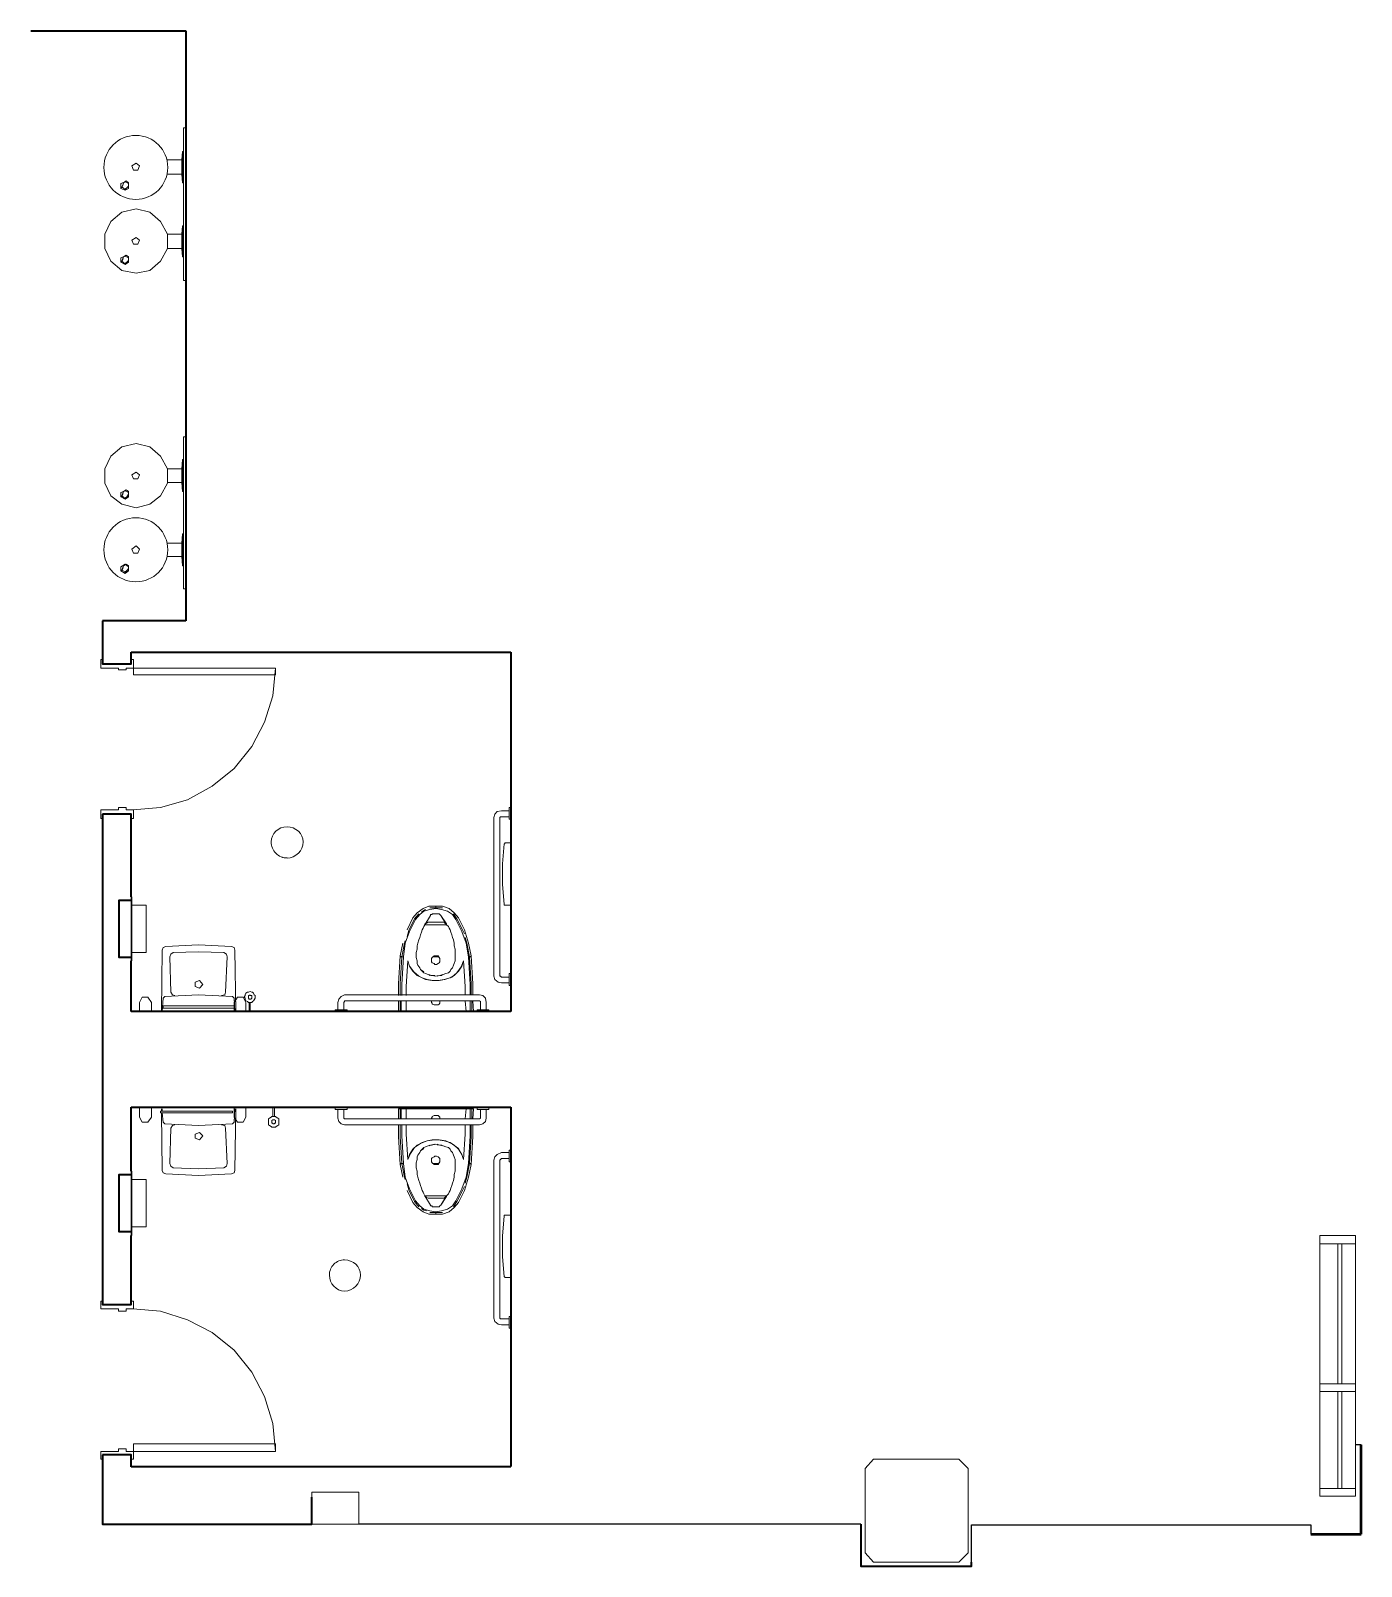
# Model space of a CAD drawing. Header units: inches. Extents: x 41 to 295, y 38 to 271.
# Drawn here: x 84.64 to 112.68, y 130.74 to 163.08 of the extents above; entities that cross this region are included whole.
import ezdxf

# ---------------------------------------------------------------- set-up
doc = ezdxf.new("R2010")
doc.units = ezdxf.units.IN
doc.header["$MEASUREMENT"] = 0

msp = doc.modelspace()

# ---------------------------------------------------------------- linework, layer by layer
for p, q in [((112.675, 133.298), (112.551, 133.298)), ((102.133, 131.627), (91.556, 131.627)), ((104.462, 130.827), (104.462, 131.609)), ((104.462, 131.609), (111.609, 131.609)), ((111.609, 131.609), (111.609, 131.413))]:
    msp.add_line(p, q)
at = {"color": 7, "lineweight": 35}
for points in [[(84.64, 163.076), (87.911, 163.076)], [(87.911, 163.076), (87.911, 150.649)], [(86.151, 150.649), (86.151, 149.742), (86.756, 149.742), (86.756, 149.991)], [(86.756, 150.649), (86.204, 150.649), (86.151, 150.649)], [(87.911, 150.649), (86.756, 150.649)], [(86.756, 149.991), (94.755, 149.991)], [(94.756, 149.991), (94.756, 142.418)], [(86.151, 146.578), (86.151, 136.249), (86.756, 136.249), (86.756, 137.707)], [(86.756, 144.836), (86.756, 146.578), (86.151, 146.578)], [(86.756, 143.555), (86.507, 143.555), (86.507, 144.764), (86.756, 144.764)], [(86.756, 142.418), (86.756, 143.485)], [(94.756, 142.418), (86.756, 142.418)], [(86.756, 140.409), (94.755, 140.409)], [(86.756, 139.058), (86.756, 140.409)], [(94.756, 140.409), (94.756, 132.836)], [(86.756, 137.778), (86.507, 137.778), (86.507, 138.987), (86.756, 138.987)], [(86.151, 133.084), (86.151, 132.196)], [(86.756, 132.835), (86.756, 133.084), (86.151, 133.084)], [(94.756, 132.835), (86.756, 132.835)], [(86.151, 132.196), (86.151, 131.68), (86.151, 131.627), (90.56, 131.627), (90.56, 132.196)], [(102.133, 131.627), (102.133, 130.738), (102.169, 130.738), (102.222, 130.738)], [(102.222, 130.738), (104.462, 130.738), (104.462, 130.773), (104.462, 130.827)]]:
    msp.add_lwpolyline(points, dxfattribs=at)
at = {"color": 7, "lineweight": 9}
for points in [[(87.858, 161.031), (87.911, 161.031)], [(87.858, 157.813), (87.858, 161.031)], [(87.822, 160.356), (87.84, 160.533), (87.858, 160.533)], [(87.84, 160.533), (87.84, 159.875), (87.858, 159.875)], [(87.822, 160.053), (87.822, 160.356), (87.52, 160.356)], [(86.596, 159.875), (86.578, 159.822), (86.56, 159.769)], [(86.596, 159.858), (86.56, 159.787), (86.631, 159.733), (86.702, 159.804), (86.667, 159.769), (86.613, 159.733)], [(86.702, 159.804), (86.702, 159.875), (86.649, 159.911), (86.596, 159.875)], [(87.84, 159.875), (87.822, 160.053), (87.52, 160.053)], [(87.911, 159.573), (87.911, 159.573)], [(87.822, 158.489), (87.822, 158.791), (87.52, 158.791)], [(87.822, 158.791), (87.84, 158.969), (87.858, 158.969)], [(87.84, 158.969), (87.84, 158.311), (87.858, 158.311)], [(87.84, 158.311), (87.822, 158.489), (87.52, 158.489)], [(86.56, 158.204), (86.578, 158.258), (86.596, 158.311), (86.56, 158.222), (86.631, 158.169), (86.702, 158.24), (86.667, 158.204), (86.613, 158.169)], [(86.702, 158.24), (86.702, 158.311), (86.649, 158.347), (86.596, 158.311)], [(87.911, 157.813), (87.858, 157.813)], [(87.858, 154.524), (87.911, 154.524)], [(87.858, 151.324), (87.858, 154.524)], [(87.822, 153.849), (87.84, 154.044), (87.858, 154.044)], [(87.84, 154.044), (87.84, 153.369), (87.858, 153.369)], [(87.822, 153.564), (87.822, 153.849), (87.52, 153.849)], [(86.56, 153.262), (86.578, 153.316), (86.596, 153.369), (86.56, 153.28), (86.631, 153.227), (86.702, 153.298)], [(86.596, 153.369), (86.649, 153.404), (86.702, 153.369), (86.702, 153.316), (86.667, 153.262), (86.613, 153.227)], [(87.84, 153.369), (87.822, 153.564), (87.52, 153.564)], [(87.822, 152.285), (87.84, 152.48), (87.858, 152.48)], [(87.84, 152.48), (87.84, 151.804), (87.858, 151.804)], [(87.822, 152), (87.822, 152.285), (87.52, 152.285)], [(87.84, 151.804), (87.822, 152), (87.52, 152)], [(86.56, 151.698), (86.578, 151.751), (86.596, 151.804), (86.56, 151.716), (86.631, 151.68), (86.702, 151.733)], [(86.596, 151.804), (86.649, 151.84), (86.702, 151.804), (86.702, 151.751), (86.667, 151.698), (86.613, 151.662)], [(87.911, 151.324), (87.858, 151.324)], [(89.795, 149.653), (89.742, 149.067), (89.565, 148.516), (89.298, 148), (88.924, 147.538), (88.462, 147.165), (87.947, 146.88), (87.378, 146.72), (86.791, 146.667)], [(94.56, 146.649), (94.471, 146.631), (94.418, 146.578), (94.4, 146.507)], [(94.4, 146.507), (94.4, 143.165)], [(94.524, 146.507), (94.542, 146.524), (94.56, 146.524)], [(94.524, 143.165), (94.524, 146.507)], [(94.72, 146.649), (94.56, 146.649)], [(94.56, 146.524), (94.72, 146.524)], [(94.72, 146.649), (94.72, 146.684), (94.72, 146.702), (94.72, 146.72), (94.72, 146.702), (94.72, 146.684), (94.72, 146.649), (94.72, 146.613), (94.72, 146.596), (94.72, 146.56), (94.72, 146.524), (94.72, 146.507), (94.72, 146.489), (94.72, 146.471), (94.755, 146.471)], [(94.756, 146.72), (94.72, 146.72)], [(94.72, 146.524), (94.72, 146.507), (94.72, 146.489), (94.72, 146.471)], [(94.756, 146.702), (94.756, 146.684), (94.756, 146.649), (94.756, 146.613), (94.756, 146.596), (94.756, 146.56), (94.756, 146.524), (94.756, 146.507), (94.756, 146.489), (94.756, 146.471)], [(94.756, 146.471), (94.756, 146.24)], [(94.756, 144.658), (94.756, 145.973), (94.756, 146.08)], [(94.756, 146.08), (94.756, 145.973)], [(87.058, 144.658), (87.076, 144.658), (87.076, 144.64), (87.076, 143.68), (87.076, 143.662), (87.058, 143.662), (86.773, 143.662)], [(86.773, 144.658), (87.058, 144.658)], [(92.693, 144.391), (92.782, 144.498), (92.907, 144.587), (93.031, 144.64), (93.173, 144.64), (93.173, 144.604)], [(93.173, 144.587), (93.049, 144.569), (92.924, 144.533), (92.836, 144.462), (92.747, 144.356)], [(92.96, 144.569), (92.924, 144.551), (92.871, 144.516)], [(93.173, 144.604), (93.049, 144.604)], [(93.653, 144.391), (93.564, 144.498), (93.458, 144.587), (93.316, 144.64), (93.173, 144.64)], [(93.316, 144.604), (93.173, 144.604), (93.173, 144.587)], [(93.6, 144.356), (93.529, 144.462), (93.422, 144.533), (93.298, 144.569), (93.173, 144.587)], [(92.747, 144.356), (92.622, 144.107), (92.533, 143.858), (92.498, 143.573)], [(92.693, 144.391), (92.569, 144.142)], [(92.729, 144.373), (92.604, 144.124), (92.569, 144)], [(92.818, 144.48), (92.729, 144.373)], [(93.067, 144.444), (92.942, 144.249), (92.96, 144.249)], [(92.942, 144.249), (92.942, 144.267)], [(92.96, 144.249), (92.942, 144.249)], [(92.96, 144.249), (92.996, 144.249), (93.049, 144.249), (93.102, 144.249), (93.173, 144.249), (93.244, 144.249), (93.316, 144.249), (93.369, 144.249), (93.404, 144.249), (93.387, 144.267), (93.369, 144.284), (93.351, 144.302), (93.333, 144.302), (93.298, 144.302)], [(93.049, 144.302), (93.031, 144.302), (93.013, 144.302), (92.978, 144.284), (92.96, 144.267), (92.96, 144.249)], [(93.298, 144.302), (93.049, 144.302)], [(93.102, 144.48), (93.102, 144.462)], [(93.404, 144.249), (93.28, 144.444), (93.262, 144.462), (93.244, 144.48), (93.102, 144.48)], [(93.404, 144.267), (93.404, 144.249)], [(93.404, 144.249), (93.404, 144.249)], [(93.618, 144.373), (93.546, 144.48)], [(93.867, 143.573), (93.813, 143.858), (93.725, 144.107), (93.6, 144.356)], [(93.778, 144.054), (93.742, 144.124), (93.618, 144.373)], [(93.653, 144.391), (93.778, 144.142), (93.867, 143.858), (93.92, 143.591), (93.902, 143.573), (93.885, 143.573)], [(92.533, 143.911), (92.515, 143.858), (92.462, 143.573)], [(93.796, 143.982), (93.831, 143.858), (93.885, 143.573), (93.867, 143.573)], [(87.395, 142.418), (87.413, 143.715), (87.431, 143.769), (87.485, 143.787), (88.178, 143.822), (88.871, 143.787)], [(87.591, 142.827), (87.573, 143.573), (87.591, 143.627), (87.644, 143.662), (88.178, 143.68), (88.711, 143.662)], [(88.711, 143.662), (88.764, 143.627), (88.782, 143.573)], [(88.871, 143.787), (88.924, 143.769), (88.942, 143.715)], [(88.96, 142.418), (88.942, 143.715)], [(92.391, 142.756), (92.391, 143.005), (92.427, 143.591), (92.444, 143.573), (92.462, 143.573)], [(92.48, 143.858), (92.427, 143.591)], [(93.156, 143.591), (93.173, 143.591)], [(93.191, 143.591), (93.191, 143.591)], [(93.956, 142.773), (93.956, 143.004), (93.92, 143.591)], [(88.747, 142.827), (88.782, 143.573)], [(92.427, 142.756), (92.427, 143.005), (92.462, 143.573), (92.48, 143.573), (92.498, 143.573)], [(92.498, 143.573), (92.462, 142.987), (92.462, 142.756)], [(93.102, 143.076), (93.138, 143.076), (93.173, 143.076), (93.227, 143.076), (93.244, 143.076), (93.369, 143.093), (93.511, 143.147), (93.618, 143.235), (93.707, 143.36), (93.76, 143.485), (93.725, 143.378), (93.653, 143.271), (93.564, 143.182), (93.476, 143.129), (93.351, 143.093), (93.227, 143.076), (93.12, 143.076), (92.996, 143.093), (92.889, 143.129), (92.782, 143.182), (92.693, 143.271), (92.622, 143.378), (92.587, 143.485), (92.551, 142.951), (92.551, 142.756)], [(92.551, 142.756), (92.551, 142.951), (92.587, 143.485), (92.622, 143.378), (92.693, 143.271), (92.782, 143.182), (92.889, 143.129), (92.996, 143.093), (93.12, 143.076), (93.227, 143.076), (93.351, 143.093), (93.476, 143.129), (93.564, 143.182), (93.653, 143.271), (93.725, 143.378), (93.76, 143.485), (93.796, 142.951), (93.796, 142.773), (93.796, 142.951), (93.76, 143.485)], [(92.551, 142.756), (92.551, 142.951), (92.587, 143.485), (92.622, 143.378), (92.693, 143.271), (92.782, 143.182), (92.889, 143.129), (92.996, 143.093), (93.102, 143.076), (93.12, 143.076), (93.227, 143.076), (93.244, 143.076), (93.351, 143.093), (93.476, 143.129), (93.564, 143.182), (93.653, 143.271), (93.724, 143.378), (93.76, 143.485), (93.796, 142.951), (93.796, 142.773)], [(93.102, 143.076), (92.96, 143.093), (92.818, 143.165), (92.711, 143.253), (92.622, 143.378), (92.587, 143.485)], [(92.924, 143.253), (92.871, 143.289)], [(93.084, 143.502), (93.084, 143.485)], [(93.084, 143.467), (93.102, 143.449), (93.138, 143.431), (93.156, 143.413), (93.191, 143.413), (93.227, 143.431), (93.244, 143.449), (93.262, 143.467)], [(93.244, 143.573), (93.12, 143.573)], [(93.262, 143.538), (93.262, 143.538)], [(93.262, 143.485), (93.262, 143.502)], [(93.902, 142.773), (93.902, 142.987), (93.867, 143.573)], [(93.92, 142.773), (93.92, 143.004), (93.885, 143.573)], [(93.049, 143.182), (93.031, 143.2)], [(93.156, 143.182), (93.067, 143.182)], [(93.227, 143.182), (93.209, 143.165)], [(93.316, 143.2), (93.298, 143.182), (93.262, 143.182)], [(94.4, 143.165), (94.418, 143.093), (94.489, 143.04), (94.56, 143.022)], [(94.56, 143.147), (94.542, 143.165), (94.524, 143.165)], [(94.72, 143.147), (94.56, 143.147)], [(94.56, 143.022), (94.72, 143.022)], [(94.72, 143.147), (94.72, 143.182), (94.72, 143.2), (94.72, 143.218), (94.72, 143.2), (94.72, 143.182), (94.72, 143.147), (94.72, 143.129), (94.72, 143.093), (94.72, 143.058), (94.72, 143.022), (94.72, 143.004), (94.72, 142.987), (94.72, 142.969), (94.755, 142.969)], [(94.756, 142.969), (94.756, 142.987), (94.756, 143.005), (94.756, 143.022), (94.756, 143.058), (94.756, 143.093), (94.756, 143.129), (94.756, 143.147), (94.756, 143.182), (94.756, 143.2), (94.756, 143.218), (94.72, 143.218)], [(94.72, 143.022), (94.72, 143.004), (94.72, 142.987), (94.72, 142.969)], [(87.182, 142.613), (87.111, 142.72), (86.987, 142.72), (86.933, 142.613)], [(86.933, 142.613), (86.933, 142.418)], [(87.182, 142.418), (87.182, 142.613)], [(87.413, 142.418), (87.431, 142.702), (87.449, 142.72), (87.467, 142.738)], [(87.467, 142.738), (88.178, 142.773), (88.889, 142.738)], [(87.591, 142.827), (87.627, 142.773), (87.68, 142.756)], [(88.658, 142.756), (88.729, 142.773), (88.747, 142.827)], [(88.889, 142.738), (88.907, 142.72), (88.924, 142.702)], [(89.173, 142.613), (89.12, 142.72), (88.996, 142.72), (88.924, 142.613)], [(88.942, 142.418), (88.924, 142.702)], [(88.924, 142.613), (88.924, 142.418)], [(89.173, 142.418), (89.173, 142.613)], [(89.245, 142.436), (89.262, 142.436), (89.262, 142.613)], [(89.245, 142.613), (89.245, 142.436)], [(91.253, 142.773), (91.182, 142.738), (91.129, 142.684), (91.111, 142.613)], [(91.111, 142.613), (91.111, 142.453)], [(91.236, 142.613), (91.253, 142.631), (91.253, 142.649)], [(91.236, 142.453), (91.236, 142.613)], [(94.098, 142.773), (91.253, 142.773)], [(91.253, 142.649), (94.098, 142.649)], [(92.391, 142.649), (92.391, 142.418)], [(92.427, 142.649), (92.427, 142.418)], [(92.444, 142.649), (92.444, 142.418)], [(93.813, 142.418), (92.551, 142.418), (92.551, 142.649), (92.551, 142.418)], [(92.551, 142.418), (92.551, 142.649)], [(93.262, 142.649), (93.262, 142.613), (93.262, 142.596), (93.244, 142.578), (93.227, 142.56), (93.209, 142.56), (93.173, 142.56), (93.156, 142.56), (93.138, 142.56), (93.102, 142.578), (93.102, 142.596), (93.084, 142.613), (93.084, 142.649)], [(93.796, 142.649), (93.813, 142.418)], [(93.902, 142.418), (93.902, 142.649)], [(93.938, 142.418), (93.938, 142.649)], [(93.973, 142.418), (93.956, 142.649)], [(94.24, 142.613), (94.222, 142.702), (94.169, 142.756), (94.098, 142.773)], [(94.098, 142.649), (94.115, 142.631), (94.115, 142.613)], [(94.115, 142.613), (94.115, 142.453)], [(94.24, 142.453), (94.24, 142.613)], [(86.933, 142.418), (87.182, 142.418)], [(87.431, 142.542), (88.924, 142.542)], [(87.431, 142.489), (87.431, 142.542)], [(88.924, 142.489), (87.431, 142.489)], [(88.924, 142.542), (88.924, 142.489)], [(88.924, 142.418), (89.173, 142.418)], [(89.138, 142.418), (89.369, 142.418), (89.138, 142.418)], [(89.226, 142.418), (89.226, 142.436), (89.298, 142.436)], [(89.298, 142.436), (89.298, 142.418), (89.226, 142.418)], [(89.298, 142.418), (89.226, 142.418), (89.298, 142.418)], [(89.245, 142.436), (89.262, 142.436)], [(89.262, 142.436), (89.262, 142.436)], [(91.236, 142.453), (91.271, 142.453), (91.289, 142.453), (91.307, 142.453), (91.289, 142.453), (91.271, 142.453), (91.236, 142.453), (91.218, 142.453), (91.182, 142.453), (91.146, 142.453), (91.111, 142.453), (91.093, 142.453), (91.076, 142.453), (91.058, 142.453), (91.058, 142.418)], [(91.111, 142.453), (91.093, 142.453), (91.076, 142.453), (91.058, 142.453)], [(91.307, 142.418), (91.307, 142.453)], [(94.24, 142.453), (94.258, 142.453), (94.293, 142.453), (94.258, 142.453), (94.24, 142.453), (94.204, 142.453), (94.169, 142.453), (94.151, 142.453), (94.115, 142.453), (94.08, 142.453), (94.062, 142.453), (94.045, 142.453), (94.045, 142.418)], [(94.115, 142.453), (94.08, 142.453), (94.062, 142.453), (94.045, 142.453)], [(94.293, 142.418), (94.293, 142.453)], [(86.933, 140.409), (87.182, 140.409)], [(86.933, 140.196), (86.933, 140.409)], [(87.182, 140.409), (87.182, 140.196)], [(87.395, 140.32), (87.395, 140.373)], [(87.413, 140.32), (87.413, 140.373)], [(88.924, 140.409), (89.173, 140.409)], [(88.924, 140.196), (88.924, 140.409)], [(88.942, 140.373), (88.924, 140.089)], [(88.96, 140.373), (88.942, 139.076)], [(89.173, 140.409), (89.173, 140.196)], [(89.867, 140.409), (89.653, 140.409), (89.867, 140.409)], [(89.724, 140.409), (89.795, 140.409), (89.724, 140.409)], [(89.795, 140.409), (89.795, 140.391), (89.724, 140.391)], [(89.724, 140.391), (89.724, 140.409), (89.795, 140.409)], [(89.778, 140.391), (89.742, 140.391)], [(89.778, 140.391), (89.76, 140.391), (89.742, 140.391), (89.742, 140.213)], [(89.76, 140.391), (89.742, 140.391)], [(89.778, 140.213), (89.778, 140.391)], [(91.058, 140.391), (91.058, 140.356)], [(91.058, 140.356), (91.076, 140.356), (91.093, 140.356), (91.111, 140.356)], [(91.236, 140.356), (91.271, 140.356), (91.289, 140.356), (91.307, 140.356), (91.289, 140.356), (91.271, 140.356), (91.236, 140.356), (91.218, 140.356), (91.182, 140.356), (91.146, 140.356), (91.111, 140.356), (91.093, 140.356), (91.076, 140.356), (91.058, 140.356)], [(91.111, 140.356), (91.111, 140.178)], [(91.236, 140.178), (91.236, 140.356)], [(91.307, 140.356), (91.307, 140.391)], [(92.391, 140.16), (92.391, 140.373), (92.427, 140.373), (92.444, 140.373)], [(92.427, 140.16), (92.427, 140.373), (92.444, 140.373)], [(92.551, 140.373), (92.444, 140.373)], [(92.444, 140.373), (92.444, 140.16)], [(93.813, 140.373), (93.796, 140.16), (93.813, 140.373), (92.551, 140.373), (92.551, 140.16)], [(92.551, 140.16), (92.551, 140.373), (93.813, 140.373), (93.796, 140.16)], [(92.551, 140.16), (92.551, 140.373)], [(93.653, 140.373), (93.635, 140.373), (93.6, 140.373), (93.422, 140.373), (93.244, 140.373), (93.173, 140.373), (93.102, 140.373), (92.924, 140.373), (92.747, 140.373), (92.729, 140.373), (92.711, 140.373), (92.693, 140.373)], [(93.813, 140.373), (93.902, 140.373), (93.92, 140.373)], [(93.902, 140.373), (93.92, 140.373), (93.938, 140.373), (93.956, 140.373), (93.973, 140.373)], [(93.902, 140.16), (93.902, 140.373)], [(93.938, 140.16), (93.938, 140.373)], [(93.956, 140.16), (93.973, 140.373)], [(94.045, 140.391), (94.045, 140.356)], [(94.045, 140.356), (94.062, 140.356), (94.08, 140.356), (94.115, 140.356)], [(94.24, 140.356), (94.258, 140.356), (94.293, 140.356), (94.258, 140.356), (94.24, 140.356), (94.204, 140.356), (94.169, 140.356), (94.151, 140.356), (94.115, 140.356), (94.08, 140.356), (94.062, 140.356), (94.045, 140.356)], [(94.115, 140.356), (94.115, 140.178)], [(94.24, 140.178), (94.24, 140.356)], [(94.293, 140.356), (94.293, 140.391)], [(87.182, 140.196), (87.111, 140.089), (86.987, 140.089), (86.933, 140.196)], [(87.378, 140.32), (88.889, 140.32)], [(87.378, 140.284), (87.378, 140.32)], [(88.889, 140.284), (87.378, 140.284)], [(87.395, 140.284), (87.413, 139.076), (87.431, 139.022), (87.485, 139.004), (88.178, 138.969), (88.871, 139.004)], [(87.413, 140.284), (87.431, 140.089), (87.449, 140.071), (87.467, 140.053)], [(87.467, 140.053), (88.178, 140.018), (88.889, 140.053)], [(87.591, 139.964), (87.627, 140.018), (87.68, 140.036)], [(88.658, 140.036), (88.729, 140.018), (88.747, 139.964)], [(88.889, 140.32), (88.889, 140.284)], [(88.889, 140.053), (88.907, 140.071), (88.924, 140.089)], [(89.173, 140.196), (89.12, 140.089), (88.996, 140.089), (88.924, 140.196)], [(91.111, 140.178), (91.129, 140.107), (91.182, 140.053), (91.253, 140.036)], [(91.253, 140.16), (91.236, 140.178)], [(94.098, 140.16), (91.253, 140.16)], [(91.253, 140.036), (94.098, 140.036)], [(92.391, 140.036), (92.391, 139.787), (92.427, 139.2)], [(92.427, 140.036), (92.427, 139.787), (92.462, 139.218)], [(92.462, 140.036), (92.462, 139.804), (92.498, 139.218)], [(93.796, 140.036), (93.796, 139.84), (93.76, 139.307), (93.724, 139.413), (93.653, 139.52), (93.564, 139.609), (93.476, 139.662), (93.351, 139.698), (93.227, 139.716), (93.12, 139.716), (92.996, 139.698), (92.889, 139.662), (92.782, 139.609), (92.693, 139.52), (92.622, 139.413), (92.587, 139.307), (92.551, 139.84), (92.551, 140.036), (92.551, 139.84), (92.587, 139.307), (92.622, 139.413), (92.693, 139.52), (92.782, 139.609), (92.889, 139.662), (92.996, 139.698), (93.12, 139.716), (93.227, 139.716), (93.351, 139.698), (93.476, 139.662), (93.564, 139.609), (93.653, 139.52), (93.724, 139.413), (93.76, 139.307)], [(93.796, 140.036), (93.796, 139.84), (93.76, 139.307), (93.725, 139.413), (93.653, 139.52), (93.564, 139.609), (93.476, 139.662), (93.351, 139.698), (93.244, 139.716), (93.227, 139.716), (93.12, 139.716), (93.102, 139.716), (92.996, 139.698), (92.889, 139.662), (92.782, 139.609), (92.693, 139.52), (92.622, 139.413), (92.587, 139.307), (92.551, 139.84), (92.551, 140.036)], [(93.084, 140.16), (93.084, 140.178), (93.102, 140.196), (93.102, 140.213), (93.138, 140.231), (93.156, 140.231), (93.173, 140.231), (93.209, 140.231), (93.227, 140.231), (93.244, 140.213), (93.262, 140.196), (93.262, 140.178), (93.262, 140.16)], [(93.76, 139.307), (93.796, 139.84), (93.796, 140.036)], [(93.885, 139.218), (93.867, 139.218), (93.902, 139.804), (93.902, 140.036)], [(93.92, 139.2), (93.902, 139.218), (93.885, 139.218), (93.92, 139.787), (93.92, 140.036)], [(93.92, 139.2), (93.956, 139.787), (93.956, 140.036)], [(94.098, 140.036), (94.169, 140.053), (94.222, 140.107), (94.24, 140.178)], [(94.115, 140.178), (94.098, 140.16)], [(87.591, 139.964), (87.573, 139.218), (87.591, 139.165), (87.644, 139.129), (88.178, 139.111), (88.711, 139.129)], [(88.747, 139.964), (88.782, 139.218)], [(92.587, 139.307), (92.64, 139.431), (92.729, 139.555), (92.853, 139.644), (92.996, 139.698), (93.102, 139.715)], [(93.102, 139.716), (93.12, 139.716), (93.173, 139.716), (93.227, 139.716), (93.244, 139.716)], [(93.244, 139.716), (93.387, 139.698), (93.529, 139.627), (93.653, 139.538), (93.725, 139.413), (93.76, 139.307)], [(92.871, 139.502), (92.924, 139.538)], [(93.031, 139.591), (93.049, 139.609)], [(93.067, 139.609), (93.156, 139.627)], [(93.262, 139.289), (93.262, 139.324), (93.244, 139.342), (93.227, 139.36), (93.191, 139.378), (93.156, 139.378), (93.138, 139.36), (93.102, 139.342), (93.084, 139.324), (93.084, 139.289)], [(93.209, 139.627), (93.227, 139.609)], [(93.262, 139.609), (93.298, 139.609), (93.316, 139.591)], [(94.56, 139.449), (94.471, 139.413), (94.418, 139.36), (94.4, 139.289)], [(94.72, 139.449), (94.56, 139.449)], [(94.756, 139.253), (94.756, 139.271), (94.756, 139.289), (94.756, 139.324), (94.756, 139.342), (94.756, 139.378), (94.756, 139.413), (94.756, 139.449), (94.756, 139.467), (94.756, 139.484), (94.756, 139.502), (94.72, 139.502)], [(94.72, 139.502), (94.72, 139.484), (94.72, 139.467), (94.72, 139.449)], [(94.72, 139.324), (94.72, 139.289), (94.72, 139.271), (94.72, 139.253), (94.72, 139.271), (94.72, 139.289), (94.72, 139.324), (94.72, 139.342), (94.72, 139.378), (94.72, 139.413), (94.72, 139.449), (94.72, 139.467), (94.72, 139.484), (94.72, 139.502)], [(88.711, 139.129), (88.764, 139.165), (88.782, 139.218)], [(88.871, 139.004), (88.924, 139.022), (88.942, 139.076)], [(92.427, 139.2), (92.444, 139.218), (92.462, 139.218), (92.515, 138.933), (92.533, 138.88)], [(92.427, 139.2), (92.48, 138.933)], [(92.462, 139.218), (92.48, 139.218), (92.498, 139.218), (92.533, 138.933), (92.622, 138.685), (92.747, 138.436)], [(93.12, 139.218), (93.244, 139.218)], [(93.173, 139.2), (93.156, 139.2)], [(93.191, 139.2), (93.191, 139.2)], [(93.262, 139.253), (93.262, 139.253)], [(93.6, 138.436), (93.725, 138.685), (93.813, 138.933), (93.867, 139.218)], [(93.653, 138.4), (93.778, 138.649), (93.867, 138.933), (93.92, 139.2)], [(93.796, 138.809), (93.831, 138.933), (93.885, 139.218)], [(94.4, 139.289), (94.4, 135.965)], [(94.524, 139.289), (94.542, 139.307), (94.56, 139.324)], [(94.524, 135.964), (94.524, 139.289)], [(94.56, 139.324), (94.72, 139.324)], [(94.72, 139.253), (94.755, 139.253)], [(87.058, 138.88), (87.076, 138.88), (87.076, 138.862), (87.076, 137.902), (87.076, 137.884), (87.058, 137.884), (86.773, 137.884)], [(86.773, 138.88), (87.058, 138.88)], [(92.569, 138.791), (92.604, 138.667), (92.729, 138.418)], [(93.618, 138.418), (93.742, 138.667), (93.778, 138.738)], [(92.569, 138.649), (92.693, 138.4)], [(92.729, 138.418), (92.818, 138.311)], [(92.747, 138.436), (92.836, 138.329), (92.924, 138.258), (93.049, 138.222), (93.173, 138.204)], [(92.942, 138.542), (92.96, 138.542)], [(92.942, 138.525), (92.942, 138.542)], [(92.96, 138.542), (92.942, 138.542), (93.067, 138.346)], [(93.049, 138.489), (93.031, 138.489), (93.013, 138.489), (92.978, 138.507), (92.96, 138.525), (92.96, 138.542), (92.996, 138.542), (93.049, 138.542), (93.102, 138.542), (93.173, 138.542), (93.244, 138.542), (93.316, 138.542), (93.369, 138.542), (93.404, 138.542)], [(93.049, 138.489), (93.298, 138.489)], [(93.102, 138.311), (93.244, 138.311), (93.262, 138.329), (93.28, 138.346), (93.404, 138.542)], [(93.173, 138.187), (93.173, 138.204), (93.298, 138.222), (93.422, 138.258), (93.529, 138.329), (93.6, 138.436)], [(93.298, 138.489), (93.333, 138.489), (93.351, 138.489), (93.369, 138.507), (93.387, 138.525), (93.404, 138.542)], [(93.404, 138.542), (93.404, 138.542)], [(93.404, 138.542), (93.404, 138.525)], [(93.546, 138.311), (93.618, 138.418)], [(92.693, 138.4), (92.782, 138.293), (92.907, 138.204), (93.031, 138.151), (93.173, 138.151)], [(92.871, 138.276), (92.924, 138.24), (92.978, 138.222)], [(93.049, 138.187), (93.173, 138.187)], [(93.102, 138.329), (93.102, 138.311)], [(93.173, 138.151), (93.316, 138.151), (93.458, 138.204), (93.564, 138.293), (93.653, 138.4)], [(93.173, 138.151), (93.173, 138.187), (93.316, 138.187)], [(94.756, 136.818), (94.756, 138.133)], [(111.805, 134.578), (111.805, 137.529)], [(112.551, 134.578), (112.551, 137.529)], [(89.795, 133.156), (89.742, 133.742), (89.565, 134.311), (89.298, 134.827), (88.924, 135.289), (88.462, 135.662), (87.947, 135.929), (87.378, 136.107), (86.791, 136.16)], [(94.4, 135.964), (94.418, 135.893), (94.489, 135.84), (94.56, 135.822)], [(94.56, 135.947), (94.542, 135.947), (94.524, 135.964)], [(94.72, 135.947), (94.56, 135.947)], [(94.56, 135.822), (94.72, 135.822)], [(94.756, 135.751), (94.756, 135.769), (94.756, 135.787), (94.756, 135.822), (94.756, 135.84), (94.756, 135.876), (94.756, 135.911), (94.756, 135.947), (94.756, 135.964), (94.756, 135.982), (94.756, 136), (94.72, 136)], [(94.72, 136), (94.72, 135.982), (94.72, 135.964), (94.72, 135.947)], [(94.72, 135.822), (94.72, 135.787), (94.72, 135.769), (94.72, 135.751), (94.72, 135.769), (94.72, 135.787), (94.72, 135.822), (94.72, 135.84), (94.72, 135.876), (94.72, 135.911), (94.72, 135.947), (94.72, 135.964), (94.72, 135.982), (94.72, 136)], [(94.72, 135.751), (94.755, 135.751)], [(94.756, 135.751), (94.756, 135.751)], [(111.805, 132.373), (111.805, 134.418)], [(112.551, 132.373), (112.551, 134.418)]]:
    msp.add_lwpolyline(points, dxfattribs=at)
for points in [[(86.862, 160.284), (86.773, 160.231), (86.809, 160.142), (86.898, 160.142), (86.933, 160.231)], [(86.631, 159.893), (86.542, 159.858), (86.542, 159.751), (86.631, 159.715), (86.702, 159.751), (86.702, 159.858)], [(86.862, 159.324), (86.56, 159.253), (86.329, 159.058), (86.204, 158.791), (86.204, 158.489), (86.329, 158.222), (86.56, 158.027), (86.862, 157.973), (87.147, 158.027), (87.378, 158.222), (87.52, 158.489), (87.52, 158.791), (87.378, 159.058), (87.147, 159.253)], [(86.862, 158.72), (86.773, 158.667), (86.809, 158.578), (86.898, 158.578), (86.933, 158.667)], [(86.631, 158.329), (86.542, 158.293), (86.542, 158.204), (86.631, 158.151), (86.702, 158.204), (86.702, 158.293)], [(86.862, 154.382), (86.56, 154.311), (86.329, 154.116), (86.204, 153.849), (86.204, 153.547), (86.329, 153.28), (86.56, 153.102), (86.862, 153.031), (87.147, 153.102), (87.378, 153.28), (87.52, 153.547), (87.52, 153.849), (87.378, 154.116), (87.147, 154.311)], [(86.862, 153.778), (86.773, 153.724), (86.809, 153.636), (86.898, 153.636), (86.933, 153.724)], [(86.631, 153.387), (86.542, 153.351), (86.542, 153.262), (86.631, 153.209), (86.702, 153.262), (86.702, 153.351)], [(86.862, 152.231), (86.773, 152.16), (86.809, 152.071), (86.898, 152.071), (86.933, 152.16)], [(86.631, 151.84), (86.542, 151.787), (86.542, 151.698), (86.631, 151.644), (86.702, 151.698), (86.702, 151.787)], [(94.613, 145.955), (94.578, 145.529), (94.578, 145.102), (94.613, 144.676), (94.613, 144.658), (94.631, 144.658), (94.755, 144.658), (94.755, 145.973), (94.631, 145.973), (94.631, 145.955)], [(86.756, 144.764), (86.756, 143.555), (86.507, 143.555), (86.507, 144.764)], [(86.773, 144.836), (86.773, 143.485), (86.756, 143.485), (86.756, 144.836)], [(93.173, 143.165), (93.084, 143.182), (93.013, 143.2), (92.96, 143.218), (92.924, 143.235), (92.889, 143.271), (92.853, 143.307), (92.836, 143.342), (92.8, 143.396), (92.782, 143.431), (92.782, 143.485), (92.764, 143.555), (92.764, 143.609), (92.764, 143.662), (92.782, 143.733), (92.782, 143.804), (92.8, 143.858), (92.818, 143.929), (92.836, 143.982), (92.853, 144.035), (92.871, 144.089), (92.889, 144.142), (92.907, 144.178), (92.924, 144.213), (92.942, 144.249), (92.942, 144.267), (92.96, 144.267), (93.067, 144.444), (93.067, 144.462), (93.084, 144.462), (93.102, 144.462), (93.102, 144.48), (93.244, 144.48), (93.262, 144.462), (93.28, 144.444), (93.404, 144.267), (93.404, 144.249), (93.44, 144.213), (93.458, 144.178), (93.476, 144.142), (93.493, 144.089), (93.511, 144.035), (93.529, 143.982), (93.546, 143.929), (93.564, 143.858), (93.564, 143.804), (93.582, 143.733), (93.582, 143.662), (93.582, 143.609), (93.582, 143.555), (93.582, 143.485), (93.564, 143.431), (93.546, 143.396), (93.529, 143.342), (93.493, 143.307), (93.476, 143.271), (93.44, 143.235), (93.387, 143.218), (93.333, 143.2), (93.262, 143.182)], [(93.084, 143.502), (93.084, 143.538), (93.102, 143.555), (93.138, 143.591), (93.156, 143.591), (93.191, 143.591), (93.227, 143.591), (93.244, 143.555), (93.262, 143.538), (93.262, 143.502), (93.262, 143.467), (93.244, 143.449), (93.227, 143.431), (93.191, 143.413), (93.156, 143.413), (93.138, 143.431), (93.102, 143.449), (93.084, 143.467)], [(93.084, 143.502), (93.084, 143.538), (93.102, 143.555), (93.138, 143.591), (93.156, 143.591), (93.191, 143.591), (93.227, 143.591), (93.244, 143.555), (93.262, 143.538), (93.262, 143.502), (93.262, 143.467), (93.244, 143.449), (93.227, 143.431), (93.191, 143.413), (93.156, 143.413), (93.138, 143.431), (93.102, 143.449), (93.084, 143.467)], [(88.267, 142.987), (88.196, 142.916), (88.107, 142.951), (88.107, 143.04), (88.196, 143.076)], [(89.369, 142.72), (89.369, 142.756), (89.351, 142.773), (89.333, 142.809), (89.316, 142.827), (89.298, 142.827), (89.262, 142.844), (89.226, 142.827), (89.209, 142.827), (89.173, 142.809), (89.156, 142.773), (89.156, 142.756), (89.138, 142.72), (89.156, 142.702), (89.156, 142.667), (89.173, 142.649), (89.209, 142.631), (89.226, 142.613), (89.262, 142.613), (89.298, 142.613), (89.316, 142.631), (89.333, 142.649), (89.351, 142.667), (89.369, 142.702)], [(89.298, 142.72), (89.298, 142.738), (89.298, 142.756), (89.28, 142.756), (89.262, 142.756), (89.262, 142.773), (89.245, 142.756), (89.226, 142.756), (89.226, 142.738), (89.226, 142.72), (89.226, 142.702), (89.245, 142.684), (89.262, 142.684), (89.28, 142.684), (89.298, 142.702)], [(93.796, 142.649), (93.813, 142.418)], [(89.298, 142.436), (89.28, 142.436), (89.262, 142.436), (89.245, 142.436), (89.226, 142.436), (89.245, 142.436), (89.262, 142.436), (89.28, 142.436)], [(89.28, 142.418), (89.262, 142.418), (89.245, 142.418), (89.262, 142.418)], [(89.724, 140.391), (89.742, 140.391), (89.76, 140.391), (89.778, 140.391), (89.795, 140.391), (89.778, 140.391), (89.76, 140.391), (89.742, 140.391)], [(89.742, 140.409), (89.76, 140.409), (89.778, 140.409), (89.76, 140.409)], [(91.058, 140.391), (91.076, 140.391), (91.093, 140.391), (91.111, 140.391), (91.146, 140.391), (91.182, 140.391), (91.218, 140.391), (91.236, 140.391), (91.271, 140.391), (91.289, 140.391), (91.307, 140.391), (91.289, 140.391), (91.271, 140.391), (91.236, 140.391), (91.218, 140.391), (91.182, 140.391), (91.146, 140.391), (91.111, 140.391), (91.093, 140.391), (91.076, 140.391)], [(92.818, 140.373), (92.8, 140.373), (92.782, 140.373), (92.8, 140.373)], [(93.582, 140.373), (93.564, 140.373), (93.546, 140.373), (93.529, 140.373), (93.546, 140.373), (93.564, 140.373)], [(94.045, 140.391), (94.062, 140.391), (94.08, 140.391), (94.115, 140.391), (94.151, 140.391), (94.169, 140.391), (94.204, 140.391), (94.24, 140.391), (94.258, 140.391), (94.293, 140.391), (94.258, 140.391), (94.24, 140.391), (94.204, 140.391), (94.169, 140.391), (94.151, 140.391), (94.115, 140.391), (94.08, 140.391), (94.062, 140.391)], [(89.653, 140.107), (89.653, 140.071), (89.653, 140.036), (89.671, 140.018), (89.707, 140), (89.724, 139.982), (89.76, 139.982), (89.795, 139.982), (89.813, 140), (89.849, 140.018), (89.867, 140.036), (89.867, 140.071), (89.867, 140.107), (89.867, 140.124), (89.867, 140.16), (89.849, 140.178), (89.813, 140.196), (89.795, 140.213), (89.76, 140.213), (89.724, 140.213), (89.707, 140.196), (89.671, 140.178), (89.653, 140.16), (89.653, 140.124)], [(89.724, 140.107), (89.724, 140.089), (89.724, 140.071), (89.742, 140.071), (89.742, 140.053), (89.76, 140.053), (89.778, 140.053), (89.778, 140.071), (89.795, 140.071), (89.795, 140.089), (89.795, 140.107), (89.795, 140.124), (89.778, 140.142), (89.76, 140.142), (89.742, 140.142), (89.724, 140.124)], [(88.267, 139.804), (88.196, 139.876), (88.107, 139.84), (88.107, 139.751), (88.196, 139.716)], [(93.173, 139.627), (93.262, 139.609), (93.333, 139.591), (93.387, 139.573), (93.44, 139.555), (93.476, 139.52), (93.493, 139.484), (93.529, 139.449), (93.546, 139.395), (93.564, 139.36), (93.582, 139.307), (93.582, 139.235), (93.582, 139.182), (93.582, 139.129), (93.582, 139.058), (93.564, 138.987), (93.564, 138.933), (93.546, 138.862), (93.529, 138.809), (93.511, 138.756), (93.493, 138.702), (93.476, 138.649), (93.458, 138.613), (93.44, 138.578), (93.404, 138.542), (93.404, 138.525), (93.28, 138.346), (93.262, 138.329), (93.244, 138.311), (93.102, 138.311), (93.102, 138.329), (93.084, 138.329), (93.067, 138.329), (93.067, 138.346), (92.96, 138.525), (92.942, 138.525), (92.942, 138.542), (92.924, 138.578), (92.907, 138.613), (92.889, 138.649), (92.871, 138.702), (92.853, 138.756), (92.836, 138.809), (92.818, 138.862), (92.8, 138.933), (92.782, 138.987), (92.782, 139.058), (92.764, 139.129), (92.764, 139.182), (92.764, 139.235), (92.782, 139.307), (92.782, 139.36), (92.8, 139.395), (92.836, 139.449), (92.853, 139.484), (92.889, 139.52), (92.924, 139.555), (92.96, 139.573), (93.013, 139.591), (93.084, 139.609)], [(93.084, 139.289), (93.084, 139.324), (93.102, 139.342), (93.138, 139.36), (93.156, 139.378), (93.191, 139.378), (93.227, 139.36), (93.244, 139.342), (93.262, 139.324), (93.262, 139.289), (93.262, 139.253), (93.244, 139.235), (93.227, 139.2), (93.191, 139.2), (93.156, 139.2), (93.138, 139.2), (93.102, 139.235), (93.084, 139.253)], [(93.084, 139.289), (93.084, 139.324), (93.102, 139.342), (93.138, 139.36), (93.156, 139.378), (93.191, 139.378), (93.227, 139.36), (93.244, 139.342), (93.262, 139.324), (93.262, 139.289), (93.262, 139.253), (93.244, 139.235), (93.227, 139.2), (93.191, 139.2), (93.156, 139.2), (93.138, 139.2), (93.102, 139.235), (93.084, 139.253)], [(86.773, 139.058), (86.773, 137.707), (86.756, 137.707), (86.756, 139.058)], [(86.756, 138.987), (86.756, 137.778), (86.507, 137.778), (86.507, 138.987)], [(94.613, 136.835), (94.631, 136.835), (94.631, 136.818), (94.755, 136.818), (94.755, 138.133), (94.631, 138.133), (94.613, 138.133), (94.613, 138.116), (94.578, 137.689), (94.578, 137.262)], [(94.756, 136.818), (94.756, 136.8)], [(91.556, 132.302), (91.556, 131.627), (90.56, 131.627), (90.56, 132.302)]]:
    msp.add_lwpolyline(points, close=True, dxfattribs=at)
at = {"color": 7, "lineweight": 18}
for points in [[(86.116, 149.831), (86.116, 149.653), (86.489, 149.653), (86.489, 149.618), (86.649, 149.618), (86.649, 149.653), (86.809, 149.653), (86.809, 149.831), (86.756, 149.831), (86.756, 149.742), (86.151, 149.742), (86.151, 149.831)], [(86.116, 146.489), (86.151, 146.489), (86.151, 146.578), (86.756, 146.578), (86.756, 146.489), (86.809, 146.489), (86.809, 146.667), (86.649, 146.667), (86.649, 146.72), (86.489, 146.72), (86.489, 146.667), (86.116, 146.667)], [(111.805, 137.707), (111.805, 137.529), (112.551, 137.529), (112.551, 137.707)], [(111.805, 134.578), (111.805, 134.418), (112.551, 134.418), (112.551, 134.578)], [(104.196, 132.996), (102.4, 132.996), (102.222, 132.8), (102.222, 131.022), (102.4, 130.827), (104.196, 130.827), (104.391, 131.022), (104.391, 132.8)], [(111.805, 132.373), (111.805, 132.213), (112.551, 132.213), (112.551, 132.373)]]:
    msp.add_lwpolyline(points, close=True, dxfattribs=at)
for points in [[(89.795, 149.653), (86.809, 149.653), (86.809, 149.511)], [(86.809, 149.511), (89.795, 149.511)], [(89.795, 149.653), (89.795, 149.511)], [(86.116, 136.16), (86.116, 136.32)], [(86.116, 136.32), (86.151, 136.32)], [(86.489, 136.16), (86.116, 136.16)], [(86.151, 136.32), (86.151, 136.249), (86.756, 136.249)], [(86.489, 136.107), (86.489, 136.16)], [(86.649, 136.16), (86.649, 136.107)], [(86.809, 136.16), (86.649, 136.16)], [(86.756, 136.249), (86.756, 136.32), (86.809, 136.32)], [(86.809, 136.32), (86.809, 136.16)], [(86.649, 136.107), (86.489, 136.107)], [(86.809, 133.316), (89.795, 133.316)], [(89.795, 133.156), (86.809, 133.156), (86.809, 133.316)], [(89.795, 133.156), (89.795, 133.316)], [(86.116, 133.156), (86.489, 133.156)], [(86.116, 132.996), (86.116, 133.156)], [(86.151, 132.996), (86.116, 132.996)], [(86.151, 133.084), (86.151, 132.996)], [(86.756, 133.084), (86.151, 133.084)], [(86.489, 133.209), (86.649, 133.209)], [(86.489, 133.156), (86.489, 133.209)], [(86.649, 133.209), (86.649, 133.156)], [(86.649, 133.156), (86.809, 133.156)], [(86.756, 132.996), (86.756, 133.084)], [(86.809, 132.996), (86.756, 132.996)], [(86.809, 133.156), (86.809, 132.996)]]:
    msp.add_lwpolyline(points, dxfattribs=at)
at = {"color": 7, "lineweight": 9}
for points in [[(89.707, 145.991, 0.414802), (90.044, 145.653)], [(91.253, 137.191, 0.416508), (90.933, 136.871)]]:
    msp.add_lwpolyline(points, format="xyb", dxfattribs=at)
at = {"color": 7, "lineweight": 13}
for points in [[(112.178, 137.529), (112.178, 134.578), (112.267, 134.578), (112.267, 137.529)], [(112.178, 134.418), (112.178, 132.373), (112.267, 132.373), (112.267, 134.418)]]:
    msp.add_lwpolyline(points, close=True, dxfattribs=at)
at = {"color": 7, "lineweight": 50}
for points in [[(112.675, 131.413), (112.675, 133.298)], [(111.609, 131.413), (112.675, 131.413)]]:
    msp.add_lwpolyline(points, dxfattribs=at)
at = {"color": 7, "lineweight": 9}
for centre in [(86.855, 160.197), (86.855, 152.144)]:
    msp.add_circle(centre, 0.674, dxfattribs=at)
at = {"color": 7, "lineweight": 18}
for centre, radius, start, end in [((90.044, 145.991), 0.337, 179.9424, 270.0576), ((91.252, 136.872), 0.319, 89.7758, 180.2242)]:
    msp.add_arc(centre, radius, start, end, dxfattribs=at)
at = {"color": 7, "lineweight": 9}
for points in [[(89.707, 145.991), (89.707, 146.169), (89.849, 146.311), (90.044, 146.311)], [(90.044, 146.311), (90.222, 146.311), (90.382, 146.169), (90.382, 145.991)], [(90.382, 145.991), (90.382, 145.813), (90.222, 145.653), (90.044, 145.653)], [(91.253, 137.191), (91.431, 137.191), (91.591, 137.049), (91.591, 136.871)], [(91.253, 136.533), (91.076, 136.533), (90.933, 136.693), (90.933, 136.871)], [(91.591, 136.871), (91.591, 136.693), (91.431, 136.533), (91.253, 136.533)]]:
    msp.add_open_spline(points, degree=3, dxfattribs=at)
at = {"color": 7, "lineweight": 18}
for points in [[(89.707, 145.991), (89.707, 146.169), (89.849, 146.311), (90.044, 146.311)], [(90.044, 146.311), (90.222, 146.311), (90.382, 146.169), (90.382, 145.991)], [(90.382, 145.991), (90.382, 145.813), (90.222, 145.653), (90.044, 145.653)], [(91.253, 137.191), (91.431, 137.191), (91.591, 137.049), (91.591, 136.871)], [(91.253, 136.533), (91.076, 136.533), (90.933, 136.693), (90.933, 136.871)], [(91.591, 136.871), (91.591, 136.693), (91.431, 136.533), (91.253, 136.533)]]:
    msp.add_open_spline(points, degree=3, dxfattribs=at)

doc.saveas('drawing.dxf')
